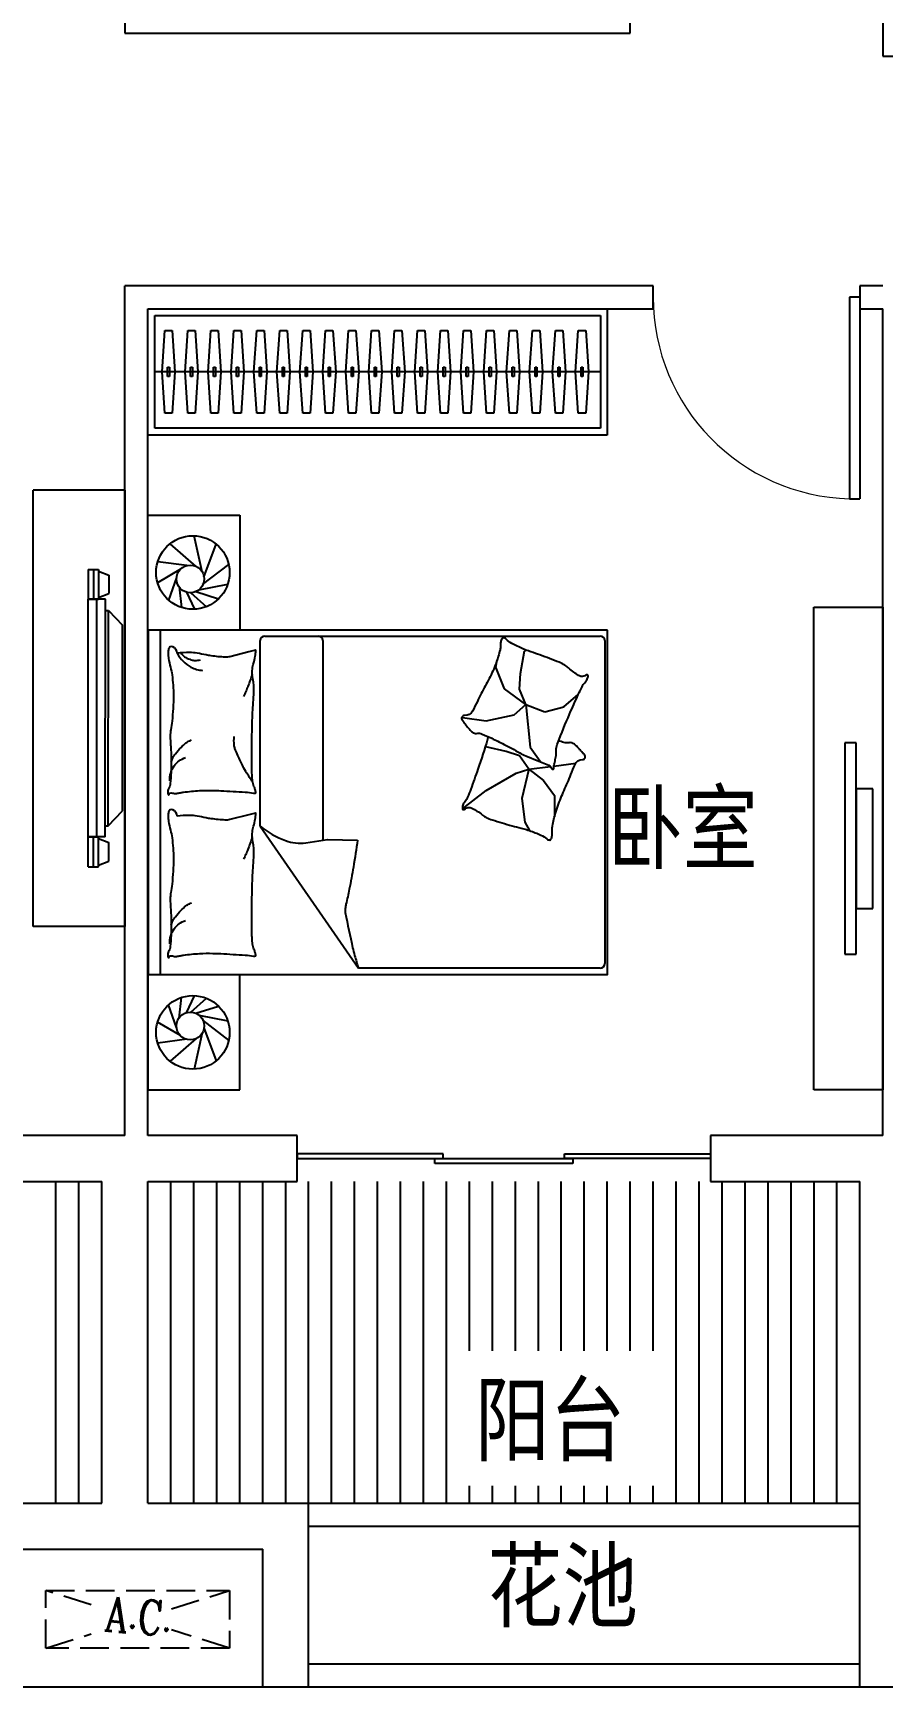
# Model space of a CAD drawing. Extents: x -555681 to -532641, y -677327 to -662427.
# Drawn here: x -540041 to -536341, y -677327 to -670127 of the extents above; entities that cross this region are included whole.
import ezdxf
from ezdxf.enums import TextEntityAlignment as Align

# ---------------------------------------------------------------- set-up
doc = ezdxf.new("R2010")
doc.units = 0
doc.header["$LTSCALE"] = 1000
doc.header["$MEASUREMENT"] = 0
doc.linetypes.add('DASH', pattern=[0.35, 0.25, -0.1])
doc.layers.get('0').update_dxf_attribs({"linetype": 'CONTINUOUS'})
for name, color, linetype in [('F', 8, 'CONTINUOUS'), ('FUR', 8, 'CONTINUOUS'), ('Furniture(家具)', 8, 'CONTINUOUS'), ('KT', 5, 'DASH'), ('PUB_TEXT', 7, 'CONTINUOUS'), ('WALL', 2, 'CONTINUOUS'), ('屋顶轮廓阳台', 5, 'CONTINUOUS')]:
    doc.layers.add(name, color=color, linetype=linetype)
doc.styles.add('COMPLEX', font='COMPLEX')
doc.styles.add('DIM_FONT', font='ZBTXT.shx', dxfattribs={"width": 0.8})
doc.styles.add('黑体', font='simhei.ttf')

msp = doc.modelspace()

# ---------------------------------------------------------------- linework, layer by layer
for p, q in [((-539540.9, -671877.4), (-539540.9, -671327.4)), ((-539540.9, -671327.4), (-537540.9, -671327.4)), ((-537540.9, -671327.4), (-537540.9, -671877.4)), ((-536440.9, -671277.4), (-536485.9, -671277.4)), ((-536485.9, -671277.4), (-536485.9, -672154.9)), ((-536440.9, -671277.4), (-536440.9, -672154.9)), ((-539510.9, -671847.4), (-539510.9, -671357.4)), ((-539510.9, -671357.4), (-537570.9, -671357.4)), ((-537570.9, -671357.4), (-537570.9, -671847.4)), ((-539478.9, -671602.4, 0), (-539466.9, -671422.4, 0)), ((-539466.9, -671422.4, 0), (-539434.9, -671422.4, 0)), ((-539434.9, -671422.4, 0), (-539422.9, -671602.4, 0)), ((-539378.9, -671602.4, 0), (-539366.9, -671422.4, 0)), ((-539366.9, -671422.4, 0), (-539334.9, -671422.4, 0)), ((-539334.9, -671422.4, 0), (-539322.9, -671602.4, 0)), ((-539278.9, -671602.4, 0), (-539266.9, -671422.4, 0)), ((-539266.9, -671422.4, 0), (-539234.9, -671422.4, 0)), ((-539234.9, -671422.4, 0), (-539222.9, -671602.4, 0)), ((-539178.9, -671602.4, 0), (-539166.9, -671422.4, 0)), ((-539166.9, -671422.4, 0), (-539134.9, -671422.4, 0)), ((-539134.9, -671422.4, 0), (-539122.9, -671602.4, 0)), ((-539078.9, -671602.4, 0), (-539066.9, -671422.4, 0)), ((-539066.9, -671422.4, 0), (-539034.9, -671422.4, 0)), ((-539034.9, -671422.4, 0), (-539022.9, -671602.4, 0)), ((-538978.9, -671602.4, 0), (-538966.9, -671422.4, 0)), ((-538966.9, -671422.4, 0), (-538934.9, -671422.4, 0)), ((-538934.9, -671422.4, 0), (-538922.9, -671602.4, 0)), ((-538878.9, -671602.4, 0), (-538866.9, -671422.4, 0)), ((-538866.9, -671422.4, 0), (-538834.9, -671422.4, 0)), ((-538834.9, -671422.4, 0), (-538822.9, -671602.4, 0)), ((-538778.9, -671602.4, 0), (-538766.9, -671422.4, 0)), ((-538766.9, -671422.4, 0), (-538734.9, -671422.4, 0)), ((-538734.9, -671422.4, 0), (-538722.9, -671602.4, 0)), ((-538678.9, -671602.4, 0), (-538666.9, -671422.4, 0)), ((-538666.9, -671422.4, 0), (-538634.9, -671422.4, 0)), ((-538634.9, -671422.4, 0), (-538622.9, -671602.4, 0)), ((-538578.9, -671602.4, 0), (-538566.9, -671422.4, 0)), ((-538566.9, -671422.4, 0), (-538534.9, -671422.4, 0)), ((-538534.9, -671422.4, 0), (-538522.9, -671602.4, 0)), ((-538478.9, -671602.4, 0), (-538466.9, -671422.4, 0)), ((-538466.9, -671422.4, 0), (-538434.9, -671422.4, 0)), ((-538434.9, -671422.4, 0), (-538422.9, -671602.4, 0)), ((-538378.9, -671602.4, 0), (-538366.9, -671422.4, 0)), ((-538366.9, -671422.4, 0), (-538334.9, -671422.4, 0)), ((-538334.9, -671422.4, 0), (-538322.9, -671602.4, 0)), ((-538278.9, -671602.4, 0), (-538266.9, -671422.4, 0)), ((-538266.9, -671422.4, 0), (-538234.9, -671422.4, 0)), ((-538234.9, -671422.4, 0), (-538222.9, -671602.4, 0)), ((-538178.9, -671602.4, 0), (-538166.9, -671422.4, 0)), ((-538166.9, -671422.4, 0), (-538134.9, -671422.4, 0)), ((-538134.9, -671422.4, 0), (-538122.9, -671602.4, 0)), ((-538078.9, -671602.4, 0), (-538066.9, -671422.4, 0)), ((-538066.9, -671422.4, 0), (-538034.9, -671422.4, 0)), ((-538034.9, -671422.4, 0), (-538022.9, -671602.4, 0)), ((-537978.9, -671602.4, 0), (-537966.9, -671422.4, 0)), ((-537966.9, -671422.4, 0), (-537934.9, -671422.4, 0)), ((-537934.9, -671422.4, 0), (-537922.9, -671602.4, 0)), ((-537878.9, -671602.4, 0), (-537866.9, -671422.4, 0)), ((-537866.9, -671422.4, 0), (-537834.9, -671422.4, 0)), ((-537834.9, -671422.4, 0), (-537822.9, -671602.4, 0)), ((-537778.9, -671602.4, 0), (-537766.9, -671422.4, 0)), ((-537766.9, -671422.4, 0), (-537734.9, -671422.4, 0)), ((-537734.9, -671422.4, 0), (-537722.9, -671602.4, 0)), ((-537678.9, -671602.4, 0), (-537666.9, -671422.4, 0)), ((-537666.9, -671422.4, 0), (-537634.9, -671422.4, 0)), ((-537634.9, -671422.4, 0), (-537622.9, -671602.4, 0)), ((-537570.9, -671602.4), (-539510.9, -671602.4)), ((-539466.9, -671782.4, 0), (-539478.9, -671602.4, 0)), ((-539422.9, -671602.4, 0), (-539434.9, -671782.4, 0)), ((-539366.9, -671782.4, 0), (-539378.9, -671602.4, 0)), ((-539322.9, -671602.4, 0), (-539334.9, -671782.4, 0)), ((-539266.9, -671782.4, 0), (-539278.9, -671602.4, 0)), ((-539222.9, -671602.4, 0), (-539234.9, -671782.4, 0)), ((-539166.9, -671782.4, 0), (-539178.9, -671602.4, 0)), ((-539122.9, -671602.4, 0), (-539134.9, -671782.4, 0)), ((-539066.9, -671782.4, 0), (-539078.9, -671602.4, 0)), ((-539022.9, -671602.4, 0), (-539034.9, -671782.4, 0)), ((-538966.9, -671782.4, 0), (-538978.9, -671602.4, 0)), ((-538922.9, -671602.4, 0), (-538934.9, -671782.4, 0)), ((-538866.9, -671782.4, 0), (-538878.9, -671602.4, 0)), ((-538822.9, -671602.4, 0), (-538834.9, -671782.4, 0)), ((-538766.9, -671782.4, 0), (-538778.9, -671602.4, 0)), ((-538722.9, -671602.4, 0), (-538734.9, -671782.4, 0)), ((-538666.9, -671782.4, 0), (-538678.9, -671602.4, 0)), ((-538622.9, -671602.4, 0), (-538634.9, -671782.4, 0)), ((-538566.9, -671782.4, 0), (-538578.9, -671602.4, 0)), ((-538522.9, -671602.4, 0), (-538534.9, -671782.4, 0)), ((-538466.9, -671782.4, 0), (-538478.9, -671602.4, 0)), ((-538422.9, -671602.4, 0), (-538434.9, -671782.4, 0)), ((-538366.9, -671782.4, 0), (-538378.9, -671602.4, 0)), ((-538322.9, -671602.4, 0), (-538334.9, -671782.4, 0)), ((-538266.9, -671782.4, 0), (-538278.9, -671602.4, 0)), ((-538222.9, -671602.4, 0), (-538234.9, -671782.4, 0)), ((-538166.9, -671782.4, 0), (-538178.9, -671602.4, 0)), ((-538122.9, -671602.4, 0), (-538134.9, -671782.4, 0)), ((-538066.9, -671782.4, 0), (-538078.9, -671602.4, 0)), ((-538022.9, -671602.4, 0), (-538034.9, -671782.4, 0)), ((-537966.9, -671782.4, 0), (-537978.9, -671602.4, 0)), ((-537922.9, -671602.4, 0), (-537934.9, -671782.4, 0)), ((-537866.9, -671782.4, 0), (-537878.9, -671602.4, 0)), ((-537822.9, -671602.4, 0), (-537834.9, -671782.4, 0)), ((-537766.9, -671782.4, 0), (-537778.9, -671602.4, 0)), ((-537722.9, -671602.4, 0), (-537734.9, -671782.4, 0)), ((-537666.9, -671782.4, 0), (-537678.9, -671602.4, 0)), ((-537622.9, -671602.4, 0), (-537634.9, -671782.4, 0)), ((-539434.9, -671782.4, 0), (-539466.9, -671782.4, 0)), ((-539334.9, -671782.4, 0), (-539366.9, -671782.4, 0)), ((-539234.9, -671782.4, 0), (-539266.9, -671782.4, 0)), ((-539134.9, -671782.4, 0), (-539166.9, -671782.4, 0)), ((-539034.9, -671782.4, 0), (-539066.9, -671782.4, 0)), ((-538934.9, -671782.4, 0), (-538966.9, -671782.4, 0)), ((-538834.9, -671782.4, 0), (-538866.9, -671782.4, 0)), ((-538734.9, -671782.4, 0), (-538766.9, -671782.4, 0)), ((-538634.9, -671782.4, 0), (-538666.9, -671782.4, 0)), ((-538534.9, -671782.4, 0), (-538566.9, -671782.4, 0)), ((-538434.9, -671782.4, 0), (-538466.9, -671782.4, 0)), ((-538334.9, -671782.4, 0), (-538366.9, -671782.4, 0)), ((-538234.9, -671782.4, 0), (-538266.9, -671782.4, 0)), ((-538134.9, -671782.4, 0), (-538166.9, -671782.4, 0)), ((-538034.9, -671782.4, 0), (-538066.9, -671782.4, 0)), ((-537934.9, -671782.4, 0), (-537966.9, -671782.4, 0)), ((-537834.9, -671782.4, 0), (-537866.9, -671782.4, 0)), ((-537734.9, -671782.4, 0), (-537766.9, -671782.4, 0)), ((-537634.9, -671782.4, 0), (-537666.9, -671782.4, 0)), ((-537540.9, -671877.4), (-539540.9, -671877.4)), ((-537570.9, -671847.4), (-539510.9, -671847.4)), ((-540040.2, -674017.5), (-540040.2, -672117.5)), ((-539640.3, -672117.6), (-540040.2, -672117.5)), ((-539640.2, -674017.6), (-539640.2, -672117.6)), ((-536485.9, -672154.9), (-536440.9, -672154.9)), ((-539304.3, -672473.5), (-539339.8, -672315.8)), ((-539330.4, -672449.6), (-539444, -672350.3)), ((-539296.5, -672496.4), (-539242.8, -672352.7)), ((-539800.7, -672462.3), (-539755.7, -672462.3)), ((-539800.7, -672462.3), (-539800.7, -672592.3)), ((-539777, -672462.3), (-539777.1, -672592.3)), ((-539755.7, -672462.3), (-539755.7, -672592.3)), ((-539755.7, -672469.5), (-539710.7, -672486.7)), ((-539398.8, -672461.8), (-539498.4, -672520.8)), ((-539371.3, -672445.8), (-539497.8, -672429)), ((-539302.5, -672528.4), (-539188.7, -672440.8)), ((-539710.7, -672486.7), (-539710.7, -672567.9)), ((-539415.7, -672497.1), (-539450.4, -672596.1)), ((-539405, -672538.5), (-539394.5, -672628)), ((-539319.3, -672551.3), (-539192.9, -672525.9)), ((-539801.1, -673627.3), (-539800.7, -672592.3)), ((-539725.7, -672592.3), (-539800.7, -672592.3)), ((-539800.7, -672592.3), (-539755.7, -672592.3)), ((-539763.7, -673627.3), (-539763.3, -672592.3)), ((-539755.7, -672585.1), (-539710.7, -672567.9)), ((-539726.1, -673627.3), (-539725.7, -672592.3)), ((-539372.9, -672561.4), (-539337.4, -672635.7)), ((-539353.8, -672563.8), (-539286.2, -672625)), ((-539332.7, -672559.1), (-539233, -672590.2)), ((-539725.8, -672640.8), (-539712.7, -672640.8)), ((-539713, -673578.8), (-539712.7, -672640.8)), ((-539712.7, -672640.8), (-539650.8, -672705.6)), ((-539651, -673514), (-539650.8, -672705.6)), ((-539487.5, -672726.4), (-539487.5, -674226.4)), ((-539031.4, -672752.3), (-537572.1, -672752.3)), ((-539051.4, -673579.9), (-539051.4, -672772.3)), ((-538778.8, -672772.3), (-538778.8, -673641.7)), ((-537918.9, -672914.8), (-537901.8, -672816.7)), ((-537901.8, -672816.7), (-537895.3, -672813.4)), ((-537552.1, -672772.3), (-537552.1, -674178)), ((-538025.5, -672887.3), (-538022.1, -672863.2)), ((-537987.7, -672981.9), (-538025.5, -672887.3)), ((-537894.9, -673050.7), (-537987.7, -672981.9)), ((-537922.4, -672983.6), (-537918.9, -672914.8)), ((-537894.9, -673050.7), (-537922.4, -672983.6)), ((-537946.4, -673095.4), (-537894.9, -673050.7)), ((-537894.9, -673050.7), (-537876, -673236.5)), ((-537894.9, -673050.7), (-537812.4, -673081.7)), ((-537729.9, -673061), (-537667.3, -673007.4)), ((-538171.6, -673107.5), (-538068.5, -673121.2)), ((-538068.5, -673121.2), (-537946.4, -673095.4)), ((-537812.4, -673081.7), (-537729.9, -673061)), ((-537980.6, -673254.8), (-538069.5, -673235.1)), ((-537923.3, -673274.6), (-537980.6, -673254.8)), ((-537876, -673236.5), (-537839.9, -673286.4)), ((-537937.2, -673349.7), (-537881.9, -673331.9)), ((-537881.9, -673331.9), (-537923.3, -673274.6)), ((-537881.9, -673331.9), (-537913.5, -673460.4)), ((-537881.9, -673331.9), (-537787.7, -673320.1)), ((-537881.9, -673331.9), (-537818.6, -673381.3)), ((-537839.9, -673286.4), (-537831.3, -673298.4)), ((-537773, -673318.3), (-537678.4, -673306.5)), ((-538067.5, -673424.8), (-537937.2, -673349.7)), ((-537818.6, -673381.3), (-537771.2, -673446.6)), ((-538171.5, -673504), (-538067.5, -673424.8)), ((-537913.5, -673460.4), (-537899.6, -673563.2)), ((-537771.2, -673446.6), (-537771.2, -673539.5)), ((-539713, -673578.8), (-539651, -673514)), ((-539801.1, -673627.3), (-539756.1, -673627.3)), ((-539726.1, -673627.3), (-539801.1, -673627.3)), ((-539801.1, -673757.3), (-539801.1, -673627.3)), ((-539777.4, -673757.3), (-539777.4, -673627.3)), ((-539756.1, -673757.3), (-539756.1, -673627.3)), ((-539726.1, -673578.8), (-539713, -673578.8)), ((-539051.4, -673579.9), (-538624, -674198)), ((-537899.6, -673563.2), (-537879.6, -673599.2)), ((-539756.1, -673634.5), (-539711.1, -673651.7)), ((-539711.1, -673732.9), (-539711.1, -673651.7)), ((-539801.1, -673757.3), (-539756.1, -673757.3)), ((-539756.1, -673750.1), (-539711.1, -673732.9)), ((-539640.9, -674017.6), (-540040.2, -674017.5)), ((-537572.1, -674198), (-538624, -674198)), ((-539405, -674415.3), (-539394.5, -674325.9)), ((-539372.9, -674392.4), (-539337.4, -674318.2)), ((-539353.8, -674390.1), (-539286.2, -674328.9)), ((-539415.7, -674456.7), (-539450.4, -674357.8)), ((-539332.7, -674394.8), (-539233, -674363.6)), ((-539319.3, -674402.6), (-539192.9, -674428)), ((-539398.8, -674492.1), (-539498.4, -674433.1)), ((-539304.3, -674480.3), (-539339.8, -674638)), ((-539302.5, -674425.4), (-539188.7, -674513.1)), ((-539296.5, -674457.4), (-539242.8, -674601.2)), ((-539371.3, -674508), (-539497.8, -674524.9)), ((-539330.4, -674504.2), (-539444, -674603.6))]:
    msp.add_line(p, q)
at = {"ltscale": 15}
for p, q in [((-539454.9, -671622.4, 0), (-539454.9, -671582.4, 0)), ((-539454.9, -671582.4, 0), (-539446.9, -671582.4, 0)), ((-539446.9, -671582.4, 0), (-539446.9, -671622.4, 0)), ((-539354.9, -671622.4, 0), (-539354.9, -671582.4, 0)), ((-539354.9, -671582.4, 0), (-539346.9, -671582.4, 0)), ((-539346.9, -671582.4, 0), (-539346.9, -671622.4, 0)), ((-539254.9, -671622.4, 0), (-539254.9, -671582.4, 0)), ((-539254.9, -671582.4, 0), (-539246.9, -671582.4, 0)), ((-539246.9, -671582.4, 0), (-539246.9, -671622.4, 0)), ((-539154.9, -671622.4, 0), (-539154.9, -671582.4, 0)), ((-539154.9, -671582.4, 0), (-539146.9, -671582.4, 0)), ((-539146.9, -671582.4, 0), (-539146.9, -671622.4, 0)), ((-539054.9, -671622.4, 0), (-539054.9, -671582.4, 0)), ((-539054.9, -671582.4, 0), (-539046.9, -671582.4, 0)), ((-539046.9, -671582.4, 0), (-539046.9, -671622.4, 0)), ((-538954.9, -671622.4, 0), (-538954.9, -671582.4, 0)), ((-538954.9, -671582.4, 0), (-538946.9, -671582.4, 0)), ((-538946.9, -671582.4, 0), (-538946.9, -671622.4, 0)), ((-538854.9, -671622.4, 0), (-538854.9, -671582.4, 0)), ((-538854.9, -671582.4, 0), (-538846.9, -671582.4, 0)), ((-538846.9, -671582.4, 0), (-538846.9, -671622.4, 0)), ((-538754.9, -671622.4, 0), (-538754.9, -671582.4, 0)), ((-538754.9, -671582.4, 0), (-538746.9, -671582.4, 0)), ((-538746.9, -671582.4, 0), (-538746.9, -671622.4, 0)), ((-538654.9, -671622.4, 0), (-538654.9, -671582.4, 0)), ((-538654.9, -671582.4, 0), (-538646.9, -671582.4, 0)), ((-538646.9, -671582.4, 0), (-538646.9, -671622.4, 0)), ((-538554.9, -671622.4, 0), (-538554.9, -671582.4, 0)), ((-538554.9, -671582.4, 0), (-538546.9, -671582.4, 0)), ((-538546.9, -671582.4, 0), (-538546.9, -671622.4, 0)), ((-538454.9, -671622.4, 0), (-538454.9, -671582.4, 0)), ((-538454.9, -671582.4, 0), (-538446.9, -671582.4, 0)), ((-538446.9, -671582.4, 0), (-538446.9, -671622.4, 0)), ((-538354.9, -671622.4, 0), (-538354.9, -671582.4, 0)), ((-538354.9, -671582.4, 0), (-538346.9, -671582.4, 0)), ((-538346.9, -671582.4, 0), (-538346.9, -671622.4, 0)), ((-538254.9, -671622.4, 0), (-538254.9, -671582.4, 0)), ((-538254.9, -671582.4, 0), (-538246.9, -671582.4, 0)), ((-538246.9, -671582.4, 0), (-538246.9, -671622.4, 0)), ((-538154.9, -671622.4, 0), (-538154.9, -671582.4, 0)), ((-538154.9, -671582.4, 0), (-538146.9, -671582.4, 0)), ((-538146.9, -671582.4, 0), (-538146.9, -671622.4, 0)), ((-538054.9, -671622.4, 0), (-538054.9, -671582.4, 0)), ((-538054.9, -671582.4, 0), (-538046.9, -671582.4, 0)), ((-538046.9, -671582.4, 0), (-538046.9, -671622.4, 0)), ((-537954.9, -671622.4, 0), (-537954.9, -671582.4, 0)), ((-537954.9, -671582.4, 0), (-537946.9, -671582.4, 0)), ((-537946.9, -671582.4, 0), (-537946.9, -671622.4, 0)), ((-537854.9, -671622.4, 0), (-537854.9, -671582.4, 0)), ((-537854.9, -671582.4, 0), (-537846.9, -671582.4, 0)), ((-537846.9, -671582.4, 0), (-537846.9, -671622.4, 0)), ((-537754.9, -671622.4, 0), (-537754.9, -671582.4, 0)), ((-537754.9, -671582.4, 0), (-537746.9, -671582.4, 0)), ((-537746.9, -671582.4, 0), (-537746.9, -671622.4, 0)), ((-537654.9, -671622.4, 0), (-537654.9, -671582.4, 0)), ((-537654.9, -671582.4, 0), (-537646.9, -671582.4, 0)), ((-537646.9, -671582.4, 0), (-537646.9, -671622.4, 0)), ((-539446.9, -671622.4, 0), (-539454.9, -671622.4, 0)), ((-539346.9, -671622.4, 0), (-539354.9, -671622.4, 0)), ((-539246.9, -671622.4, 0), (-539254.9, -671622.4, 0)), ((-539146.9, -671622.4, 0), (-539154.9, -671622.4, 0)), ((-539046.9, -671622.4, 0), (-539054.9, -671622.4, 0)), ((-538946.9, -671622.4, 0), (-538954.9, -671622.4, 0)), ((-538846.9, -671622.4, 0), (-538854.9, -671622.4, 0)), ((-538746.9, -671622.4, 0), (-538754.9, -671622.4, 0)), ((-538646.9, -671622.4, 0), (-538654.9, -671622.4, 0)), ((-538546.9, -671622.4, 0), (-538554.9, -671622.4, 0)), ((-538446.9, -671622.4, 0), (-538454.9, -671622.4, 0)), ((-538346.9, -671622.4, 0), (-538354.9, -671622.4, 0)), ((-538246.9, -671622.4, 0), (-538254.9, -671622.4, 0)), ((-538146.9, -671622.4, 0), (-538154.9, -671622.4, 0)), ((-538046.9, -671622.4, 0), (-538054.9, -671622.4, 0)), ((-537946.9, -671622.4, 0), (-537954.9, -671622.4, 0)), ((-537846.9, -671622.4, 0), (-537854.9, -671622.4, 0)), ((-537746.9, -671622.4, 0), (-537754.9, -671622.4, 0)), ((-537646.9, -671622.4, 0), (-537654.9, -671622.4, 0))]:
    msp.add_line(p, q, dxfattribs=at)
at = {"color": 0, "linetype": 'Continuous', "extrusion": (0, 0, -1)}
for p, q in [((-538890.9, -675006.6), (-538890.9, -675027.4)), ((-538254.9, -675006.6), (-538890.9, -675006.6)), ((-538890.9, -675027.4), (-538254.9, -675027.4)), ((-538290.9, -675027.4), (-537690.9, -675027.4)), ((-538290.9, -675048.3), (-538290.9, -675027.4)), ((-537690.9, -675048.3), (-538290.9, -675048.3)), ((-538254.9, -675027.4), (-538254.9, -675006.6)), ((-537726.9, -675006.6), (-537090.9, -675006.6)), ((-537726.9, -675027.4), (-537726.9, -675006.6)), ((-537090.9, -675027.4), (-537726.9, -675027.4)), ((-537690.9, -675027.4), (-537690.9, -675048.3)), ((-537090.9, -675006.6), (-537090.9, -675027.4))]:
    msp.add_line(p, q, dxfattribs=at)
msp.add_lwpolyline([(-537539.9, -672726.4), (-539539.9, -672726.4), (-539539.9, -674226.4), (-537539.9, -674226.4)], close=True)
msp.add_lwpolyline([(-537956.7, -672784.6, -0.101392), (-537980.7, -672765.9, 0.223768), (-537993.7, -672760.1, 0.25558), (-537998.5, -672762.8, 0.081563), (-538004.8, -672778.1, 0.071805), (-538006.2, -672795.1, -0.069985), (-538007.7, -672812.6, -0.03546), (-538025.1, -672871, -0.029432), (-538055.1, -672937.9, -0.001554), (-538072, -672970.1, 0.00152), (-538089.2, -673002.9, 0.004735), (-538106.5, -673036.9, -0.00382), (-538127.9, -673079.2, -0.296001), (-538161.8, -673098.5, 0.649774), (-538172.4, -673119.2, 0.02319), (-538168.2, -673124.1, -0.0288), (-538164.8, -673128, -0.005727), (-538159.5, -673135, 0.004358), (-538152.6, -673144.2, 0.027528), (-538137.1, -673162.5, 0.046214), (-538126.4, -673171.9, 0.194121), (-538109.9, -673176, -0.133719), (-538086.1, -673179, -0.011505), (-538043.7, -673197.6, -0.008882), (-537989.9, -673223.9, -0.012426), (-537921.5, -673261.1, 0.033612), (-537895.7, -673273.7), (-537839.4, -673296.7), (-537795.9, -673314.5, -0.224341), (-537782.6, -673329, 0.722772), (-537773.8, -673329.2, 0.103513), (-537773.3, -673325.5, -0.053465), (-537773, -673318.2, -0.030109), (-537768.4, -673295.2, 0.031436), (-537764, -673273.1, 0.05324), (-537763.5, -673257.9, -0.05518), (-537763.1, -673243.4, -0.056271), (-537756.5, -673218, -0.0108), (-537705.1, -673092.3, -0.00456), (-537667.3, -673007.4, -0.01125), (-537650.9, -672973.5, -0.069394), (-537638.3, -672955.6, 0.079756), (-537627.7, -672939.8, 0.106399), (-537624.5, -672925.3, 0.328642), (-537627.6, -672921, 0.299547), (-537634.2, -672922.9, -0.189917), (-537643.4, -672927.7, -0.033518), (-537653.7, -672928.1, -0.075627), (-537658.3, -672927.3, -0.053489), (-537665.9, -672923.7, -0.017838), (-537686.9, -672909.9, -0.038394), (-537709.8, -672890.9, 0.059529), (-537725, -672879.3, 0.035943), (-537750.3, -672866.8, 0.011245), (-537834.5, -672834.6, 0.006203), (-537873.1, -672821.3, -0.010783), (-537895.3, -672813.4, -0.019485), (-537908.2, -672808, -0.005062)], format="xyb", close=True)
for points in [[(-539413.1, -672827.4, 0.263368), (-539431.9, -672799.5, 0.494818), (-539450.6, -672808.6, 0.049225), (-539452.4, -672826.3, 0.036831), (-539450.6, -672850, 0.031893), (-539442.5, -672887.9, -0.035782), (-539435.5, -672921.8, -0.032941), (-539429.6, -673011.5, -0.026564), (-539435.5, -673122.7, -0.017905), (-539440.9, -673160.2, 0.033397), (-539443.1, -673180.5, 0.03204), (-539442.4, -673217.5, -0.018442), (-539439.4, -673281.9, -0.010837), (-539440.1, -673346.6, -0.014624), (-539443.1, -673394.5, -0.111249), (-539450.4, -673417.1, 0.153708), (-539454.4, -673434, 0.076444), (-539452.7, -673441.4, 0.215512), (-539450.6, -673443.4, 0.585858), (-539447.6, -673440.7, -0.363489), (-539445, -673435.8, -0.191716), (-539433.5, -673435.8, 0.129675), (-539416.9, -673437.7, 0.01735), (-539400.1, -673434.7, -0.019326), (-539385, -673432.1, -0.018818), (-539316.6, -673425.5, -0.021828), (-539257.4, -673424.6, -0.006204), (-539223.5, -673426, -0.001963), (-539116.6, -673432.1, -0.028341), (-539080.5, -673436.4, 0.117014), (-539071.6, -673435.8, 0.36606), (-539070.6, -673434.4, 0.03973), (-539073.4, -673420.8, 0.048309), (-539078.9, -673407.1, -0.062981), (-539082.8, -673396.4, -0.04058), (-539086.2, -673373, -0.014345), (-539088.5, -673306.3, -0.005484), (-539087.7, -673180.8, -0.007153), (-539084.7, -673084.7, -0.008762), (-539082, -673042.1, 0.008153), (-539079.1, -672996.4, 0.06251), (-539083.5, -672939.3, -0.078669), (-539085.5, -672893.7, -0.047825), (-539080.8, -672871.3, 0.034494), (-539073.4, -672840.6, 0.023571), (-539070.4, -672815.2, 0.510228), (-539071.6, -672814.3), (-539101.6, -672821.8), (-539184.2, -672842.4, -0.073041), (-539203.7, -672844.4, -0.023305), (-539264.9, -672838.7, -0.018299), (-539287.7, -672834.6, 0.01097), (-539325.7, -672827.3, 0.042281), (-539360, -672824.4, 0.027201), (-539413.4, -672827.3)], [(-539413.1, -672827.2, 0.077379), (-539387.8, -672862, 0.077379), (-539353.1, -672887.5, 0.047525), (-539328.4, -672897.4, 0.047525), (-539302.4, -672902.5)], [(-539397.1, -672825.8, 0.05369), (-539384.1, -672840, 0.070312), (-539371.8, -672848.1, 0.015448), (-539363.3, -672851.8, 0.013244), (-539353.1, -672855.6, 0.082127), (-539335, -672858.6, 0.064164), (-539311.8, -672855.6)], [(-539086.2, -672917.8, -0.009729), (-539095.3, -672945.1, -0.009729), (-539105.3, -672972, -0.007971), (-539114.4, -672993.8, -0.007971), (-539124.1, -673015.2)], [(-539084.7, -673387, -0.016108), (-539110.9, -673348.1, -0.024599), (-539126, -673321.3, -0.009477), (-539149.3, -673272.3, -0.015937), (-539161.6, -673242.4, -0.072521), (-539165.2, -673226.1, -0.033339), (-539165.4, -673189.8)], [(-538059.5, -673190.4, -0.025626), (-538062.3, -673202, -0.0108), (-538103.9, -673331.3, -0.00456), (-538135.1, -673418.8, -0.01125), (-538148.9, -673453.9, -0.069394), (-538160, -673472.7, 0.079756), (-538169.4, -673489.3, 0.106399), (-538171.5, -673504, 0.328642), (-538168.1, -673508, 0.299547), (-538161.6, -673505.6, -0.189917), (-538152.8, -673500.1, -0.033518), (-538142.5, -673499, -0.075627), (-538137.9, -673499.4, -0.053489), (-538130.1, -673502.4, -0.017838), (-538108.1, -673514.5, -0.038394), (-538083.8, -673531.7, 0.059529), (-538067.7, -673542.1, 0.035943), (-538041.5, -673552.7, 0.011245), (-537955.2, -673578.4, 0.006203), (-537915.6, -673588.6, -0.010783), (-537892.9, -673594.8, -0.019485), (-537879.6, -673599.2, -0.005062), (-537829.4, -673618.8, -0.101392), (-537804.1, -673635.6, 0.223768), (-537790.7, -673640.4, 0.25558), (-537786.1, -673637.3, 0.081563), (-537781, -673621.6, 0.071805), (-537780.9, -673604.5, -0.069985), (-537780.8, -673587, -0.03546), (-537767.8, -673527.4, -0.029432), (-537743.1, -673458.4, -0.001554), (-537728.7, -673425.1, 0.00152), (-537714.1, -673391, 0.004735), (-537699.4, -673355.7, -0.00382), (-537681.3, -673312, -0.296001), (-537649, -673290.1, 0.649774), (-537640, -673268.6, 0.02319), (-537644.6, -673264.1, -0.0288), (-537648.3, -673260.5, -0.005727), (-537654.1, -673253.9, 0.004358), (-537661.7, -673245.2, 0.027528), (-537678.5, -673228.2, 0.046214), (-537690, -673219.7, 0.194121), (-537706.7, -673216.9, -0.133719), (-537730.7, -673215.7, -0.005779), (-537752.7, -673208.2, -0.008882)], [(-539439.3, -673301.3, -0.027842), (-539428.7, -673277.5, -0.048685), (-539420.6, -673265, -0.023666), (-539396.3, -673237, -0.031223), (-539375.6, -673218, -0.046801), (-539367.9, -673212.9, -0.023191), (-539351.2, -673204.9)], [(-539445, -673383.3, -0.088153), (-539441.5, -673348.7, -0.088153), (-539426.2, -673317.5, -0.077547), (-539404.6, -673295.9, -0.077547), (-539377.5, -673281.9)], [(-539413.1, -673536.7, 0.263368), (-539431.9, -673508.7, 0.494818), (-539450.6, -673517.9, 0.049225), (-539452.4, -673535.5, 0.036831), (-539450.6, -673559.2, 0.031893), (-539442.5, -673597.2, -0.035782), (-539435.5, -673631.1, -0.032941), (-539429.6, -673720.7, -0.026564), (-539435.5, -673832, -0.017905), (-539440.9, -673869.5, 0.033397), (-539443.1, -673889.7, 0.03204), (-539442.4, -673926.8, -0.018442), (-539439.4, -673991.1, -0.010837), (-539440.1, -674055.9, -0.014624), (-539443.1, -674103.8, -0.111249), (-539450.4, -674126.3, 0.153708), (-539454.4, -674143.2, 0.076444), (-539452.7, -674150.6, 0.215512), (-539450.6, -674152.6, 0.585858), (-539447.6, -674149.9, -0.363489), (-539445, -674145.1, -0.191716), (-539433.5, -674145, 0.129675), (-539416.9, -674147, 0.01735), (-539400.1, -674144, -0.019326), (-539385, -674141.3, -0.018818), (-539316.6, -674134.7, -0.021828), (-539257.4, -674133.8, -0.006204), (-539223.5, -674135.2, -0.001963), (-539116.6, -674141.3, -0.028341), (-539080.5, -674145.6, 0.117014), (-539071.6, -674145.1, 0.36606), (-539070.6, -674143.7, 0.03973), (-539073.4, -674130.1, 0.048309), (-539078.9, -674116.3, -0.062981), (-539082.8, -674105.6, -0.04058), (-539086.2, -674082.2, -0.014345), (-539088.5, -674015.5, -0.005484), (-539087.7, -673890.1, -0.007153), (-539084.7, -673793.9, -0.008762), (-539082, -673751.4, 0.008153), (-539079.1, -673705.7, 0.06251), (-539083.5, -673648.5, -0.078669), (-539085.5, -673602.9, -0.047825), (-539080.8, -673580.6, 0.034494), (-539073.4, -673549.8, 0.023571), (-539070.4, -673524.5, 0.510228), (-539071.6, -673523.5), (-539101.6, -673531), (-539184.2, -673551.7, -0.073041), (-539203.7, -673553.6, -0.023305), (-539264.9, -673547.9, -0.018299), (-539287.7, -673543.9, 0.01097), (-539325.7, -673536.5, 0.042281), (-539360, -673533.6, 0.027201), (-539413.4, -673536.5)], [(-539086.2, -673627, -0.009729), (-539095.3, -673654.3, -0.009729), (-539105.3, -673681.2, -0.007971), (-539114.4, -673703, -0.007971), (-539124.1, -673724.4)], [(-539051.4, -673579.9, 0.085272), (-538941.3, -673643.2, 0.124044), (-538853.7, -673652.4), (-538758.3, -673638.8), (-538628.2, -673640.5)], [(-538628.2, -673640.5, -0.007867), (-538646, -673758.2, -0.009508), (-538664, -673854.9, -0.006616), (-538678.4, -673919.9, 0.023828), (-538681.7, -673938.1, 0.080713), (-538681.2, -673956.7, 0.009591), (-538649.3, -674109.4, 0.013133), (-538640.7, -674142.8, 0.007859), (-538624, -674198)], [(-539439.3, -674010.5, -0.027842), (-539428.7, -673986.7, -0.048685), (-539420.6, -673974.2, -0.023666), (-539396.3, -673946.3, -0.031223), (-539375.6, -673927.2, -0.046801), (-539367.9, -673922.1, -0.023191), (-539351.2, -673914.1)], [(-539445, -674092.5, -0.088153), (-539441.5, -674058, -0.088153), (-539426.2, -674026.8, -0.077547), (-539404.6, -674005.1, -0.077547), (-539377.5, -673991.1)]]:
    msp.add_lwpolyline(points, format="xyb")
for centre, radius in [((-539344.9, -672475.9), 160), ((-539356.1, -672503.9), 60), ((-539344.9, -674478), 160), ((-539356.1, -674450), 60)]:
    msp.add_circle(centre, radius)
at = {"lineweight": 13}
msp.add_arc((-536463.4, -671277.4), 877.5, 180, 268.53072, dxfattribs=at)
for centre, start, end in [((-539031.4, -672772.3), 90, 180), ((-538798.8, -672772.3), 0, 90), ((-537572.1, -672772.3), 0, 90), ((-537572.1, -674178), 270, 0)]:
    msp.add_arc(centre, 20, start, end)
at = {"layer": 'F', "linetype": 'Continuous'}
for p, q in [((-539940.9, -676527.4), (-539940.9, -675127.4)), ((-539840.9, -676527.4), (-539840.9, -675127.4)), ((-539740.9, -676527.4), (-539740.9, -675127.4)), ((-539440.9, -676527.4), (-539440.9, -675127.4)), ((-539340.9, -676527.4), (-539340.9, -675127.4)), ((-539240.9, -676527.4), (-539240.9, -675127.4)), ((-539140.9, -676527.4), (-539140.9, -675127.4)), ((-539040.9, -676527.4), (-539040.9, -675127.4)), ((-538940.9, -676527.4), (-538940.9, -675127.4)), ((-538840.9, -676527.4), (-538840.9, -675127.4)), ((-538740.9, -676527.4), (-538740.9, -675127.4)), ((-538640.9, -676527.4), (-538640.9, -675127.4)), ((-538540.9, -676527.4), (-538540.9, -675127.4)), ((-538440.9, -676527.4), (-538440.9, -675127.4)), ((-538340.9, -676527.4), (-538340.9, -675127.4)), ((-538240.9, -676527.4), (-538240.9, -675127.4)), ((-538140.9, -675864.5), (-538140.9, -675127.4)), ((-538040.9, -675864.5), (-538040.9, -675127.4)), ((-537940.9, -675864.5), (-537940.9, -675127.4)), ((-537840.9, -675864.5), (-537840.9, -675127.4)), ((-537740.9, -675864.5), (-537740.9, -675127.4)), ((-537640.9, -675864.5), (-537640.9, -675127.4)), ((-537540.9, -675864.5), (-537540.9, -675127.4)), ((-537440.9, -675864.5), (-537440.9, -675127.4)), ((-537340.9, -675864.5), (-537340.9, -675127.4)), ((-537240.9, -676527.4), (-537240.9, -675127.4)), ((-537140.9, -676527.4), (-537140.9, -675127.4)), ((-537040.9, -676527.4), (-537040.9, -675127.4)), ((-536940.9, -676527.4), (-536940.9, -675127.4)), ((-536840.9, -676527.4), (-536840.9, -675127.4)), ((-536740.9, -676527.4), (-536740.9, -675127.4)), ((-536640.9, -676527.4), (-536640.9, -675127.4)), ((-536540.9, -676527.4), (-536540.9, -675127.4)), ((-538140.9, -676527.4), (-538140.9, -676451.7)), ((-538040.9, -676527.4), (-538040.9, -676451.7)), ((-537940.9, -676527.4), (-537940.9, -676451.7)), ((-537840.9, -676527.4), (-537840.9, -676451.7)), ((-537740.9, -676527.4), (-537740.9, -676451.7)), ((-537640.9, -676527.4), (-537640.9, -676451.7)), ((-537540.9, -676527.4), (-537540.9, -676451.7)), ((-537440.9, -676527.4), (-537440.9, -676451.7)), ((-537340.9, -676527.4), (-537340.9, -676451.7))]:
    msp.add_line(p, q, dxfattribs=at)
at = {"layer": 'FUR'}
for p, q in [((-539540.9, -672226.4), (-539140.9, -672226.4)), ((-539540.9, -672726.4), (-539540.9, -672226.4)), ((-539140.9, -672226.4), (-539140.9, -672726.4)), ((-539140.9, -672726.4), (-539540.9, -672726.4)), ((-539140.9, -674227.4), (-539540.9, -674227.4)), ((-539540.9, -674227.4), (-539540.9, -674727.4)), ((-539140.9, -674727.4), (-539140.9, -674227.4)), ((-539540.9, -674727.4), (-539140.9, -674727.4))]:
    msp.add_line(p, q, dxfattribs=at)
at = {"layer": 'Furniture(家具)'}
for p, q in [((-536641.2, -674727.4), (-536641.2, -672627.4)), ((-536641.2, -672627.4), (-536340.9, -672627.4)), ((-536340.9, -672627.4), (-536340.9, -674727.4)), ((-536457.6, -673216.9), (-536506.3, -673216.9)), ((-536506.3, -673216.9), (-536506.3, -674137.9)), ((-536457.6, -674137.9), (-536457.6, -673216.9)), ((-536384.5, -673416.9), (-536457.6, -673416.9)), ((-536457.6, -673416.9), (-536457.6, -673937.9)), ((-536384.5, -673937.9), (-536384.5, -673416.9)), ((-536457.6, -673937.9), (-536384.5, -673937.9)), ((-536506.3, -674137.9), (-536457.6, -674137.9)), ((-536340.9, -674727.4), (-536641.2, -674727.4))]:
    msp.add_line(p, q, dxfattribs=at)
at = {"layer": 'KT', "linetype": 'DASH', "ltscale": 0.5}
for p, q in [((-539787.7, -676970.1), (-539985.4, -676908.3)), ((-539437.6, -676987.1), (-539185.4, -676908.3)), ((-539185.4, -677158.3), (-539437.6, -677079.5)), ((-539985.4, -677158.3), (-539787.7, -677096.5))]:
    msp.add_line(p, q, dxfattribs=at)
msp.add_lwpolyline([(-539185.4, -676908.3), (-539185.4, -677158.3), (-539985.4, -677158.3), (-539985.4, -676908.3)], close=True, dxfattribs=at)
at = {"layer": 'WALL'}
for p, q in [((-537440.9, -670127.4), (-537440.9, -668827.4)), ((-539640.9, -669027.4), (-539640.9, -670127.4)), ((-536340.9, -670027.4), (-536340.9, -670227.4)), ((-539640.9, -670127.4), (-537440.9, -670127.4)), ((-536340.9, -670227.4), (-536240.9, -670227.4)), ((-537340.9, -671227.4), (-539640.9, -671227.4)), ((-539640.9, -674927.4), (-539640.9, -671227.4)), ((-537340.9, -671327.4), (-537340.9, -671227.4)), ((-536340.9, -671227.4), (-536440.9, -671227.4)), ((-536440.9, -671227.4), (-536440.9, -671327.4)), ((-539540.9, -671327.4), (-537340.9, -671327.4)), ((-539540.9, -674927.4), (-539540.9, -671327.4)), ((-536440.9, -671327.4), (-536340.9, -671327.4)), ((-536340.9, -674927.4), (-536340.9, -671327.4)), ((-539640.9, -674927.4), (-540190.9, -674927.4)), ((-538890.9, -674927.4), (-539540.9, -674927.4)), ((-538890.9, -675127.4), (-538890.9, -674927.4)), ((-536340.9, -674927.4), (-537090.9, -674927.4)), ((-537090.9, -674927.4), (-537090.9, -675127.4)), ((-540190.9, -675127.4), (-539740.9, -675127.4)), ((-539740.9, -676527.4), (-539740.9, -675127.4)), ((-539540.9, -675127.4), (-538890.9, -675127.4)), ((-539540.9, -676527.4), (-539540.9, -675127.4)), ((-537090.9, -675127.4), (-536440.9, -675127.4)), ((-536440.9, -676027.4), (-536440.9, -675127.4)), ((-536440.9, -677327.4), (-536440.9, -676027.4)), ((-540340.9, -676527.4), (-539740.9, -676527.4)), ((-539540.9, -676527.4), (-538840.9, -676527.4)), ((-538840.9, -677327.4), (-538840.9, -676527.4)), ((-540240.9, -676727.4), (-539640.9, -676727.4)), ((-539640.9, -676727.4), (-539040.9, -676727.4)), ((-539040.9, -677327.4), (-539040.9, -676727.4)), ((-539040.9, -677327.4), (-538840.9, -677327.4)), ((-536440.9, -677327.4), (-536240.9, -677327.4))]:
    msp.add_line(p, q, dxfattribs=at)
at = {"layer": '屋顶轮廓阳台'}
for p, q in [((-538840.9, -676527.4), (-536440.9, -676527.4)), ((-538840.9, -676627.4), (-536440.9, -676627.4)), ((-538840.9, -677227.4), (-536440.9, -677227.4)), ((-540240.9, -677327.4), (-539040.9, -677327.4)), ((-538840.9, -677327.4), (-536440.9, -677327.4))]:
    msp.add_line(p, q, dxfattribs=at)

# ---------------------------------------------------------------- texts
at = {"width": 0.8, "flags": 9}
for tag, p in [('XSIZE', (-539344.9, -672476.4)), ('YSIZE', (-539344.9, -672476.4)), ('XSIZE', (-539344.9, -674478)), ('YSIZE', (-539344.9, -674478))]:
    msp.add_attdef(tag, p, '320', height=0.5, dxfattribs=at)
at = {"style": 'DIM_FONT', "width": 0.8, "flags": 9}
for tag, s in [('XSIZE', '1500'), ('YSIZE', '2000')]:
    msp.add_attdef(tag, (-539539.9, -672727.8), s, height=0.5, rotation=90, dxfattribs=at)
at = {"layer": 'KT', "linetype": 'DASH', "ltscale": 0.5, "style": 'COMPLEX', "text_generation_flag": 6, "width": 0.8}
msp.add_text('A.C.', height=150, rotation=175, dxfattribs=at).set_placement((-539435.3, -677032.9), align=Align.MIDDLE_RIGHT)
at = {"layer": 'PUB_TEXT', "style": '黑体', "width": 0.8}
for s, p in [('卧室', (-537539.9, -673736.7)), ('阳台', (-538118, -676313.2, 0))]:
    msp.add_text(s, height=300, dxfattribs=at).set_placement(p)
msp.add_text('花池', height=300, dxfattribs=at).set_placement((-537734.9, -677035.2), align=Align.CENTER)

doc.saveas('drawing.dxf')
